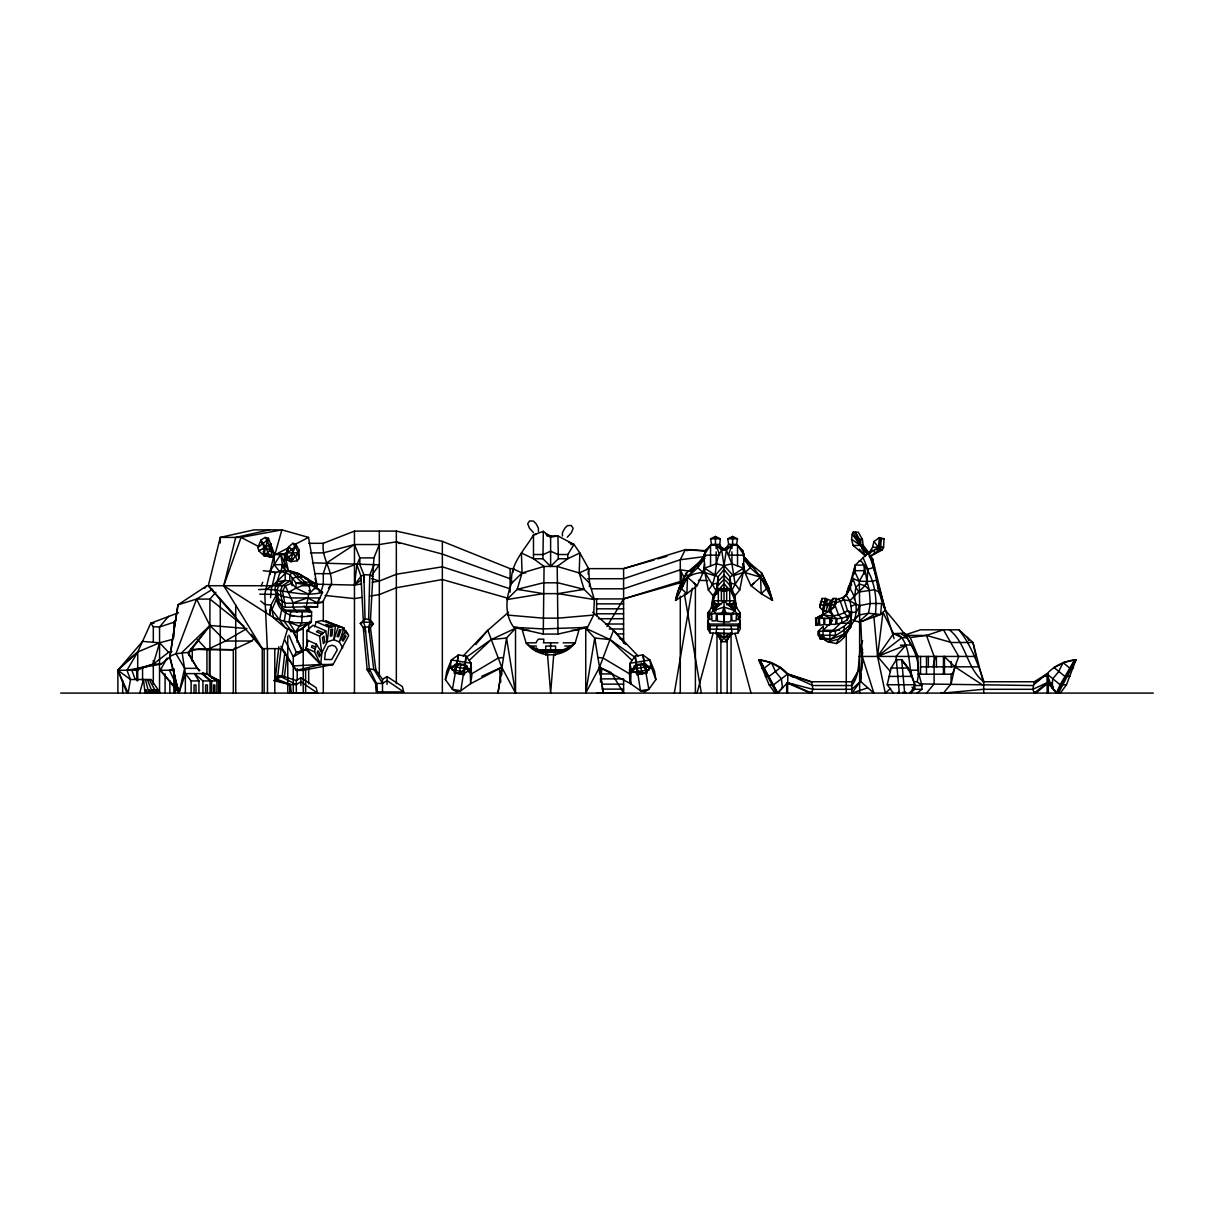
<?xml version="1.0" encoding="UTF-8"?>
<svg xmlns="http://www.w3.org/2000/svg" width="1214" height="1214" viewBox="0 0 1214 1214"><rect width="100%" height="100%" fill="white"/><g stroke="black" fill="none" stroke-linecap="round" stroke-linejoin="round"><path stroke-width="1.5" d="M713.437 601.431L711.677 606.651C711.207 595.968 719.841 587.637 717.975 576.953L724.03 569.503L730.1 576.953L731.056 589.625M599.458 672.799L599.519 667.26L594.723 638.033L585.74 628.291L578.35 628.291M715.031 602.584L707.701 613.1L710.038 614.345L718.324 604.784L718.339 588.881L721.404 588.456L724.03 590.49L726.67 588.456L729.72 588.881L731.496 590.49L734.758 600.748L733.893 603.707L726.488 604.784M818.403 618.305L818.008 625.286L815.762 625.286L815.929 618.548C823.244 613.04 838.055 610.354 836.279 598.441L833.138 598.441L827.614 604.906L826.051 611.173M270.297 574.465L270.297 571.157L274.136 564.677L274.303 553.69L268.431 538.257L265.138 537.438L260.995 540.048L257.808 547.408L258.87 550.928L264.091 555.693L274.258 557.15M315.974 588.456L314.547 585.725L322.454 592.386L317.613 602.872L285.533 603.267L278.704 599.094L276.534 599.094L282.331 606.211L285.533 607.303L306.262 606.772L308.735 594.192L314.73 588.153L314.73 583.084L309.813 581.946C301.998 574.161 291.618 569.017 280.328 571.157L274.713 589.64L276.655 594.45L276.534 599.094L271.906 609.625L273.636 618.032L285.669 628.139L291.694 630.203M629.55 676.972L630.658 683.71L631.052 669.369L630.051 663.254L635.165 656.152L642.798 654.892L649.915 660.006L654.498 671.175L655.864 679.567L648.837 689.355L644.907 691.707L640.431 690.736L630.658 683.71L599.246 667.26L603.282 693.088L599.519 667.26L613.48 630.324L592.69 612.22M787.567 693.088L787.825 673.861C780.268 665.606 769.63 661.008 758.659 659.688L769.099 684.742L774.957 693.088M511.701 583.19L522.066 572.962L544.069 566.437L557.196 566.437L567.773 558.759L579.867 552.962L588.638 568.668L589.564 583.19L594.374 599.579L558 593.631L543.265 593.631L506.891 599.579L517.21 589.336L522.066 572.962L521.398 552.962L533.492 558.759L542.916 558.759L550.625 566.437L558.349 558.759L557.939 535.951L550.625 537.149L543.326 531.322L533.492 534.888C524.6 550.17 509.577 564.1 511.701 583.19C505.813 597.409 504.25 614.33 513.78 627.365L543.265 634.072L558 634.072L587.485 627.365L593.631 615.073L594.374 599.579L584.055 589.336L579.199 572.962L579.867 552.962L574.025 544.464L557.939 535.951L546.983 535.951M862.623 640.688C856.629 655.272 861.94 672.161 851.879 685.531L812.879 685.531L786.93 673.861L779.783 667.472L770.541 662.616L758.659 659.688L776.505 693.088M862.532 649.095L860.498 681.358L851.879 693.088L851.879 681.752L858.632 670.189L861.697 670.189L862.608 661.584M589.412 586.635L589.564 583.19L579.199 572.962L557.196 566.437L558 634.072M292.938 630.87L295.397 632.206L311.315 622.296L311.603 611.795L307.354 607.531L307.354 610.217L309.646 612.326M269.933 609.883L269.66 615.134C281.724 622.919 297.111 623.586 311.315 622.296L309.98 621.356M270.555 597.667L271.253 589.64L275.35 572.917L280.328 571.157L289.812 574.632L296.034 583.084L312.226 585.74L322.454 592.386C300.996 598.107 280.085 587.485 258.597 589.64M382.501 691.919L382.501 679.37L375.885 670.067L370.452 627.684L373.396 623.814L370.452 619.793L373.912 557.909L379.314 544.54L396.341 541.823L442.351 554.085L510.108 578.729M733.484 614.345L717.034 614.39L712.83 610.733L713.316 596.074L716.897 591.916M715.046 595.012L712.481 594.966L708.323 590.004C718.825 579.306 712.785 562.128 721.708 550.185L731.921 545.207L737.52 545.207L742.513 550.185L744.091 555.147L743.18 572.522L739.736 590.004L735.578 594.966L732.421 593.267M284.425 569.624L284.531 553.69L286.595 552.431L288.886 546.695L292.923 543.28L296.11 544.752L298.887 549.79L299.266 558.41L297.157 560.807L290.965 561.566L286.018 559.29L290.965 561.566L298.113 552.765L298.887 549.79M894.096 638.61C885.279 611.158 878.01 583.342 870.484 555.587M866.917 584.207L867.813 569.184L863.033 557.56M862.562 652.692L862.259 656.44L873.852 693.088L860.498 681.358L861.287 673.907M464.188 675.045L466.1 656.152L458.452 654.892L451.35 660.006L446.767 671.175L445.386 679.567L452.427 689.355L456.358 691.707L460.834 690.736L470.607 683.71L502.019 667.26L497.983 693.088L506.526 638.033L515.525 628.291L522.915 628.291M553.781 654.058L550.625 693.088L547.484 654.058M821.225 635.089L822.819 638.261L828.13 641.933L838.464 639.247L845.399 633.465L850.771 627.077C850.65 616.439 854.125 603.601 845.809 595.133L849.997 588.653L855.248 565.087L867.266 553.918L869.892 553.918L863.169 545.45L862.304 539.198L858.268 532.142L853.123 532.142L852.213 534.251L851.575 539.198L853.123 545.45L865.415 555.936L867.266 553.918L863.169 545.45L853.123 545.45M983.704 693.088L983.704 681.752C966.344 668.155 966.875 643.648 949.363 629.808M302.286 611.795L301.725 622.782L295.397 632.206L285.669 628.139L271.906 609.625L270.934 605.133L276.655 594.45L278.704 594.177M917.147 693.088L921.896 689.309L921.896 685.531L917.147 681.752C924.173 653.162 901.82 630.203 885.309 610.187C877.206 592.584 877.054 571.794 868.405 553.918L872.532 547.332L873.959 541.505L879.406 537.605L884.05 538.773L883.58 547.332L882.274 549.927L869.406 556.816L879.406 549.927L880.711 547.332L881.182 538.773L879.406 537.605L878.496 547.332L879.406 549.927L882.274 549.927L882.274 547.332M291.239 693.088L290.328 684.575L276.731 680.386L274.288 680.72L275.502 676.714L282.179 676.001L296.322 680.523L300.875 677.731L316.156 687.685L317.507 693.088L300.875 681.782L296.322 684.575L289.402 684.575L274.288 680.72L276.731 679.066L277.733 676.001L281.117 648.23L296.353 670.416L320.754 664.483L321.816 652.874L319.586 636.151L325.762 630.855L313.015 625.256L306.839 630.552L306.869 646.318L307.825 640.4L316.384 644.148L321.816 652.874L327.173 641.948L328.948 627.335L335.352 626.075L322.59 620.521L316.186 621.75L314.714 626.864M588.122 574.146L588.638 568.668L579.199 572.962M542.916 558.759L543.326 531.322M335.352 626.105L333.88 639.672L327.173 641.948L325.762 630.855M600.429 682.01L601.81 669.096M826.142 600.763L821.741 618.305L815.626 618.305L815.762 625.286M278.825 646.774L275.502 676.714L276.322 679.157M854.428 620.87L858.814 621.78L863.033 620.931L875.446 613.889C877.373 597.349 874.171 578.577 864.231 565.087L855.248 565.087L848.313 590.05L850.24 583.069M284.895 651.933L282.179 676.001L276.731 679.066L290.328 684.575L290.328 693.088L317.507 693.088M316.277 584.177L354.458 585.087L356.886 564.813L359.86 557.909L354.458 544.54L323.303 552.886L310.511 552.886M287.126 654.255L284.395 676.714L277.733 676.001L274.288 680.72L276.731 679.719M717.929 585.634L724.03 579.351C733.514 586.726 736.443 599.321 735.229 610.733L731.025 614.39L731.025 620.597L729.326 621.947L724.303 621.947L724.303 614.39M890.666 688.399L885.309 693.088L877.54 656.44L882.973 612.357L893.55 633.587L901.82 637.699L906.297 637.699L900.834 633.404M268.84 551.52L270.054 550.458L270.859 543.948L258.87 550.928L260.206 550.139M261.526 542.673L260.995 540.048L265.441 547.104L274.303 553.69L264.789 594.177L267.338 648.64M738.886 613.889C741.056 620.46 734.88 622.054 737.11 614.345M730.327 588.031L731.025 583.281L735.123 584.131L739.736 590.004M724.03 624.072L724.03 565.557L726.367 550.185L731.921 545.207L731.921 548.531M190.735 649.141L206.941 649.748L225.516 641.022L246.912 628.548L209.916 625.468L182.07 652.373L185.363 673.603L178.944 693.088L169.869 657.715L177.988 604.8L206.941 585.725L204.483 588.38M271.056 550.519L270.859 543.948L272.118 552.158L270.236 556.983L264.091 555.693L265.441 547.104L268.431 538.257M471.442 678.656L471.214 663.254L466.1 656.152L460.834 690.736L452.427 689.355L458.452 654.892L455.174 672.541L463.581 673.922L464.962 665.515L456.555 664.134L450.955 668.155M459.287 673.831L460.759 664.832M611.188 672.526L599.519 667.26L585.74 693.088L594.723 638.033L609.989 639.55L635.65 657.73M722.178 548.303L719.416 544.388L711.48 544.388L710.554 538.788L715.456 536.451L720.342 538.788L719.416 547.651M728.658 544.388L727.717 538.788L732.619 536.451L737.52 538.788L736.579 544.388L728.658 544.388L725.881 548.303M674.331 693.088L692.253 588.259M704.53 558.137L686.487 572.887L679.354 587.758L675.545 600.399L686.866 593.676L697.124 585.679L703.118 572.568L704.621 563.918M705.076 552.886L705.562 550.185L710.554 545.207L716.154 545.207L726.367 550.185L731.921 563.827L735.123 584.131L731.708 590.748M739.038 616.833L740.358 624.072L738.036 629.201L710.038 629.201L707.701 624.072L709.704 613.207M739.584 618.047L740.358 628.731L738.036 632.934L732.194 633.875L710.038 632.934L707.701 628.731L708.369 625.286M289.554 558.137L290.965 561.566L292.62 553.068L296.11 544.752M850.316 626.105L851.53 612.281L847.569 610.703L844.185 599.898L842.486 597.743L835.186 600.05M281.284 554.206L284.531 553.69L288.537 571.157L280.722 554.555L274.303 553.69L280.722 554.555L282.452 564.161L280.677 572.917L274.136 564.677L280.722 554.555L286.974 553.781L288.886 546.695L291.967 549.851L293.591 554.722M1060.338 693.088L1066.469 684.742L1076.044 659.688C1065.042 660.826 1054.389 665.576 1046.893 673.861L1052.174 687.913L1053.388 687.913L1048.365 682.723L1047.136 682.723L1032.795 689.309L983.386 689.309L943.445 693.088L951.093 683.922L954.902 666.835L958.726 656.44L943.445 629.808L926.479 635.423L910.257 637.532L904.476 633.313L893.55 633.587L877.54 656.44L890.454 671.661M243.953 626.196L209.916 599.094L196.562 599.094L175.939 653.709L184.665 668.353L178.944 693.088L169.839 656.379L177.988 604.8L196.562 599.094L212.647 589.185M707.701 628.731L707.701 621.371L709.644 613.055M893.352 693.088L887.222 684.742L891.122 668.034L896.342 659.688L901.683 659.688L908.193 668.034L914.886 684.742L910.409 693.088M307.825 640.4L305.746 649.444L293.272 656.88L293.272 693.088M342.409 629.231L345.611 630.627L348.737 635.514L333.091 664.483L320.754 664.483L314.532 651.857L316.384 644.148M933.02 666.835L935.524 656.44M738.552 619.671L738.765 618.806M454.248 673.421L456.555 664.134L465.114 664.286L469.955 671.023M836.886 618.503L836.886 624.042L841.757 622.858L841.757 618.26L838.495 614.754L835.202 605.786L828.57 611.173L823.547 611.173L819.951 607.425L819.784 604.906L822.181 598.441L825.308 598.441L832.212 600.991L827.614 604.906L827.614 606.712M819.951 607.425L822.181 598.441M822.439 610.02L825.308 598.441L827.705 600.915M831.165 600.763L828.57 611.173L836.203 618.548C841.894 618.745 848.191 617.289 851.53 612.281L856.31 612.281L859.633 605.604L859.3 581.324L854.292 570.671M830.255 610.02L833.138 598.441M836.279 598.441L834.033 607.425L835.444 604.906L819.784 604.906M690.462 571.399L704.833 555.845L687.488 577.196L675.545 600.399C678.216 584.799 685.652 573.251 703.118 572.568L704.499 567.166M308.113 615.847L311.603 615.847C297.354 618.108 279.69 616.484 276.534 599.094L282.149 607.531L285.927 610.688L290.662 611.795L288.962 622.296L295.397 632.206L301.618 629.322L306.398 624.77M851.667 584.829L848.798 585.649L846.173 594.951M697.033 693.088L713.119 633.283M293.348 558.926L291.375 559.426L288.446 557.727L286.974 553.781L288.886 546.695L286.534 552.37M279.706 619.186L282.149 607.531M879.437 594.025L877.297 584.541M139.671 693.088L143.48 679.506L145.058 693.088M274.789 554.919L281.891 529.865L308.538 537.407L317.051 585.725L315.079 588.79M137.076 680.796L136.59 670.265L153.313 664.104L159.55 642.813L172.115 639.475M188.625 655.226L189.672 651.69M318.963 598.608L317.886 602.22L322.742 602.22L331.452 584.177C332.424 569.761 321.3 557.712 323.303 543.311L354.458 531.11L396.341 531.079L442.351 541.368L510.108 568.638L513.886 568.638M321.133 591.4L323.303 584.177L323.303 573.661L326.794 562.841L354.458 544.54L379.314 544.54M733.863 603.707L726.898 603.707L729.751 604.784L733.893 603.707L734.758 600.748L713.301 600.748L714.181 603.707L718.324 604.784L721.177 603.707L724.03 600.748L738.036 614.345L740.358 613.1L733.044 602.584M287.566 629.11L281.542 648.64L262.376 648.64L208.307 585.725L220.28 537.407L254.014 529.865L281.891 529.865L241.07 537.407L220.28 537.407L220.28 542.977M708.323 590.004L704.879 572.522L703.983 555.147L705.562 550.185M369.284 632.403L368.646 626.849L370.133 622.296L368.646 618.943L369.8 574.935L373.912 564.813M846.431 594.89L852.956 578.441L859.3 581.324L872.198 581.324L876.994 580.08L879.194 592.356M770.541 662.616L771.421 662.616L775.67 671.934L781.437 678.929L782.484 687.913L777.795 693.088L759.539 659.688L777.385 693.088L787.567 682.723L811.635 693.088L812.879 689.309L811.635 681.752L787.825 673.861L773.697 684.742L769.099 684.742M823.547 611.173L821.908 616.12L823.426 612.979M345.611 630.627L339.298 641.948L344.078 628.048L325.656 620.931L338.403 626.53L333.88 639.672L339.298 641.948L342.712 647.775M711.207 607.986L712.967 602.872M841.757 622.858L847.281 619.929L851.53 612.281L850.938 623.252C845.035 631.644 834.762 634.3 828.13 641.933L836.476 643.572C847.873 637.532 849.876 623.419 858.799 614.982L859.633 605.604L870.271 603.51L881.576 603.495L880.62 614.512L863.033 620.931M445.386 679.567L450.348 666.122L451.35 660.006L471.214 663.254L470.213 669.369L470.607 683.71L471.882 673.724L498.256 658.018L503.34 657.518M743.545 558.137L761.588 572.887L767.582 585.998L766.55 588.79L761.193 593.676L750.95 585.679L744.941 572.568L742.634 563.554M293.151 606.924L293.151 602.872L288.295 592.386L296.034 588.153L296.034 583.084L309.813 581.946L309.039 585.725L310.116 590.581L308.735 594.192L296.034 588.153L289.812 581.051L285.214 580.444L276.655 581.809L272.558 585.725L265.396 589.64M843.518 638.23L846.932 630.081M819.025 623.404L816.688 625.028L815.626 618.305L823.183 614.496C831.453 617.213 840.437 615.559 847.569 610.703L850.119 613.965L850.119 616.135M709.325 613.146L707.914 616.636L707.914 612.949M1066.469 684.742L1060.11 684.742L1046.893 673.861L1034.343 681.752L1032.795 689.309L1034.343 693.088L1047.136 682.723L1046.893 673.861L1048.122 673.861L1048.365 693.088M952.337 673.937L955.919 665.226M261.222 585.725L262.725 582.295M858.814 561.217L861.212 561.217L864.231 565.087L866.917 581.324L865.021 585.649L849.709 600.793L844.185 599.898L834.322 603.404M728.552 637.107L726.503 641.72L721.556 641.72L716.867 633.283M836.476 643.572L838.464 639.247L850.771 627.077L848.859 627.077M1058.426 693.088L1076.044 659.688L1063.085 662.616L1058.456 671.934L1052.675 678.929L1052.174 687.913L1056.408 693.088L1060.11 684.742L1074.815 659.688L1057.197 693.088L1047.136 682.723L1047.136 693.088M854.049 574.222L854.049 570.671L855.46 567.879M731.192 633.283L726.503 641.72L724.03 637.426L717.034 632.934L715.881 633.875L717.034 625.696M738.036 632.934L738.036 625.696L740.358 621.371M859.3 581.324L865.157 570.671L854.049 570.671M842.562 599.579L845.809 595.133L842.486 597.743M846.568 594.86L849.997 588.653C856.174 597.622 857.828 609.625 854.444 619.959L851.56 619.959M167.107 658.079L160.294 670.265L179.08 693.088M731.025 625.696L732.194 633.875L731.025 632.934L724.03 637.426L721.556 641.72L718.84 635.575L718.476 636.348L724.03 637.426L729.584 636.348L730.874 632.722M171.933 651.554L168.609 652.328L159.55 642.813L142.569 641.402L117.879 670.265L128.107 693.088L130.49 679.506L126.969 670.265L137.713 651.979L150.794 623.207L178.564 612.721M722.163 590.945L724.03 587.804L726.716 589.867M606.97 626.5L623.601 598.897L683.558 580.444M631.978 672.662L636.303 665.515L635.165 656.152L640.431 690.736L648.837 689.355L642.798 654.892L647.016 673.421M558.349 558.759L567.773 558.759L567.773 554.525L574.025 544.464L568.85 542.415M850.088 587.227L847.114 592.022L850.817 588.031M680.493 585.998L681.509 588.79L686.866 593.676L687.488 577.196L686.487 572.887L682.814 580.914L682.905 586.104L680.493 585.998L679.354 587.758L683.33 582.599M698.414 564.525L695.607 566.65L696.745 564.889L697.777 567.682L703.118 572.568M724.91 591.157L726.67 588.456L726.67 600.748M735.123 584.131L743.18 572.522L733.286 575.74L724.03 565.557L721.708 550.185L716.154 545.207L719.674 555.147L703.983 555.147L710.554 545.207L710.554 565.952M290.965 561.566L292.741 558.926M536.451 641.842L538.348 639.141L543.751 639.141L543.751 641.842M371.909 575.117L379.314 564.813L312.423 562.841M632.282 671.099L636.303 665.515L644.71 664.134L650.294 668.155M361.56 583.934L354.458 585.087L360.968 576.195L363.897 574.723L369.8 574.935L372.728 576.589M328.402 588.335L331.452 584.177M721.814 590.823L724.03 587.804L726.245 590.823M197.351 639.459L206.941 649.748L233.316 649.748L251.875 641.022L253.938 638.245M704.818 558.334L697.777 567.682L687.488 577.196L697.124 585.679L694.165 583.297M382.501 679.37L387.054 676.562L402.335 686.532L403.685 691.919L376.492 691.919L375.581 683.421L367.189 669.87L363.244 627.486L360.285 623.45L365.035 618.852L370.452 619.793M685.409 579.897L689.522 574.556M926.479 693.088L934.112 683.922L934.112 656.44L926.479 635.423L905.325 635.423M168.609 616.272L159.55 626.985L159.55 693.088M176.318 619.443L173.905 622.266L159.55 626.985L153.313 626.712L150.794 623.207L154.041 623.207M453.975 670.113L460.015 663.011M475.721 644.528L487.785 630.324L508.56 612.22M719.265 589.154L724.03 583.631L728.795 589.154M215.91 592.235L209.916 599.094L209.916 676.183M314.593 588.456L317.051 585.725L315.003 578.562M730.767 589.185L730.1 576.953L743.408 568.167L731.921 563.827L724.03 565.557L714.788 575.74L704.879 572.522L717.216 592.402M459.56 674.347L467.178 666M872.062 549.927L868.405 553.918L878.496 547.332L881.182 538.773L884.05 538.773M1045.74 676.456L1048.122 673.861L1043.539 676.82M832.47 620.506L829.936 623.252L829.936 619.732M233.316 693.088L233.316 649.748L235.713 647.183M703.983 555.147L704.833 554.252M839.678 630.309L823.259 630.309L828.813 624.421M451.471 668.186L455.371 664.119M463.141 656.015L487.785 630.324L501.746 667.26L515.525 693.088L515.525 628.291L491.275 639.55L465.615 657.73M844.261 626.257L835.353 631.25L818.524 631.159L818.524 635.21L820.269 639.034L824.625 638.261L831.378 639.141L844.094 634.148L844.261 626.257L850.938 619.732M730.631 546.421L732.619 544.388L732.619 536.451M296.034 588.153L301.907 585.74L309.039 585.725L314.73 583.084L297.202 572.871L292.574 572.871L287.627 571.157L276.655 581.809L276.655 584.42M176.394 619.777L173.905 622.266L173.905 637.138M729.735 547.377L731.921 545.207L728.385 555.147L744.091 555.147L737.52 545.207L737.52 565.952M835.353 631.25L835.353 635.301L818.175 635.301L818.175 631.25L823.259 626.257L823.259 630.309M855.293 618.321L858.799 614.982L868.48 613.267L880.62 614.512L885.309 610.187L872.517 558.895L870.772 555.572M529.334 630.294L522.369 630.294L526.057 642.828C538.394 658.807 562.871 658.807 575.208 642.828L578.896 630.294L571.931 630.294M469.241 660.386L491.275 639.55L506.526 638.033L515.525 693.088M695.607 566.65L699.446 563.023M117.879 693.088L117.879 670.265L137.713 651.979L159.55 642.813M860.498 681.358L851.879 689.309L812.879 689.309L787.567 682.723M718.339 588.881L716.563 590.49L713.301 600.748L714.211 603.707L718.324 604.784L712.603 608.821M765.67 583.797L768.705 587.758L761.588 572.887L760.586 577.196L761.193 593.676L772.514 600.399L768.705 587.758L760.586 577.196L744.941 572.568L750.298 567.682L751.329 564.889L743.226 555.845L752.452 566.65L749.66 564.525M738.886 618.472L740.358 617.152L740.161 612.949L740.161 616.636M263.256 551.459L264.091 555.693L267.444 552.749M858.814 621.78L868.48 613.267L870.271 603.51L869.315 590.05L866.917 581.324M122.66 665.211L137.713 651.979L137.713 680.796M259.857 545.647L257.808 547.408L267.414 540.2L265.138 537.438M818.691 618.305L823.183 614.496L830.437 618.548L829.632 625.286L824.716 624.482L824.716 618.381M451.456 668.459L456.555 664.134M854.61 679.43L851.879 681.752L810.375 681.752L786.93 673.861L793.288 677.2M716.336 610.733L712.83 610.733L721.177 603.707L714.211 603.707M1046.893 673.861L1032.795 685.531L921.502 683.922M285.214 573.16L285.214 580.444L278.704 585.725L277.08 589.943L278.704 601.264M753.894 583.297L750.95 585.679L760.586 577.196L751.329 564.889L752.452 566.65L746.079 560.625M126.969 670.265L160.946 664.104L170.461 656.607M567.287 537.241L571.399 532.718L573.16 528.318L571.217 525.45L567.287 525.677L564.738 528.318L562.416 532.718L562.416 535.996M713.316 596.074L717.337 592.978M721.359 589.867L724.03 587.804L725.896 590.945M771.421 662.616L764.41 668.034L761.573 668.034M878.45 614.8L873.943 617.258L877.54 656.44L901.82 637.699C909.847 649.187 908.952 663.618 911.471 676.79M135.255 679.506L131.825 670.265L153.313 664.104L168.609 652.328M354.458 585.087L361.195 579.928M710.038 611.401L707.701 613.1L707.701 617.152L709.173 618.472M830.953 632.312L840.437 623.252L849.405 623.252M1035.891 681.752L1038.941 679.779M375.581 683.421L382.501 683.421L387.054 680.614L403.685 691.919M1045.239 684.605L1048.365 682.723L1035.891 693.088L1035.891 692.101M712.481 594.966L715.638 593.267M275.305 585.725L285.214 580.444M1064.314 662.616L1053.949 667.472L1064.86 676.395L1070.004 676.395M276.397 554.085L289.251 547.408M294.076 544.904L308.538 537.407M851.014 606.469L855.733 604.177L859.633 605.604L859.633 693.088M710.038 614.345C719.856 612.569 728.218 612.569 738.036 614.345M481.746 676.289L501.746 667.26L501.822 674.635M360.285 623.45L363.563 622.099L370.133 622.296L373.396 623.814L370.133 625.164M363.244 627.486L368.646 626.849L370.452 627.684M558 653.117L569.062 648.655M372.212 582.219L379.314 581.081L396.341 574.252L442.351 566.817L510.108 588.805M877.54 656.44L905.902 645.15L911.183 644.877M724.03 565.557L716.154 563.827L704.651 568.167L717.975 576.953L717.034 586.923L717.975 581.521L724.03 575.178L730.1 581.521L731.025 586.923M292.073 583.206L285.411 585.725L208.307 585.725L235.501 615.893M172.373 669.172L169.459 670.265L179.444 691.464M354.458 564.813L330.466 573.661L314.517 573.661M712.375 606.909L718.324 604.784M307.506 597.941L293.151 602.872L296.034 602.872M311.315 622.296L299.539 626.227L288.962 622.296L292.695 622.296M905.265 634.861L920.546 629.808L958.923 629.808L972.96 642.494L983.31 682.131M851.879 693.088L867.54 687.928M712.83 610.733L724.03 607.121L735.229 610.733L729.751 604.784L729.72 588.881M536.376 642.828L526.057 642.828L535.89 650.704C549.578 654.695 564.131 651.797 575.208 642.828L563.159 642.828M536.451 647.912L538.348 649.945L545.723 652.282L550.625 650.734L562.917 649.945L538.348 649.945L530.973 646.045L536.497 646.045M654.27 559.912L623.601 568.638L587.303 568.638M657.882 558.895L666.911 556.331M686.745 550.686L690.356 549.654L705.076 550.701M683.148 581.961L623.601 598.897L592.402 598.897M867.813 569.184L874.672 567.287M543.265 593.631L517.21 589.336L543.265 582.811L558 582.811L584.055 589.336L558 593.631M317.415 603.479L322.742 602.22M535.951 534.327L533.492 534.888L533.492 558.759L544.069 566.437L543.265 634.072M269.462 529.865L235.728 537.407L223.755 585.725L262.376 648.64L251.328 634.3M190.583 650.78L199.794 648.868L233.316 649.748M712.937 584.131L717.034 583.281L717.732 588.031M885.309 610.187L879.862 592.478L874.49 589.746L858.799 592.022L855.824 587.227L852.956 578.441M279.417 554.631L284.531 553.69M633.602 672.389L649.475 669.794M361.56 597.44L354.458 598.593L325.14 595.467M370.437 596.013L379.314 594.587L396.341 587.758L442.351 579.533L508.332 598.381M538.348 649.945L550.625 650.734L555.542 652.282L565.375 650.704L570.292 646.045L564.753 646.045M705.622 556.452L680.28 559.745L623.601 578.729L587.667 578.729M309.191 598.76L317.613 602.872L317.613 606.924L309.191 606.484M593.631 615.073L558 618.169L543.265 618.169L507.634 615.073M274.136 564.677L284.713 564.677L284.713 567.924M731.617 633.404L716.457 633.404M298.037 555.511L299.266 558.41L298.113 552.765L287.445 552.977L295.488 546.497L292.923 543.28M280.904 646.273L293.272 665.909L320.754 664.483L305.974 648.094L314.532 651.857M323.926 664.969L333.091 664.483L302.514 670.416L296.353 670.416L293.272 665.909M649.809 668.459L644.71 664.134L636.151 664.286L629.383 673.724L630.658 683.71M900.363 645.226L905.902 645.15L896.008 656.44L896.554 661.584M710.554 538.788L720.342 538.788M727.717 538.788L737.52 538.788M266.185 540.2L267.414 540.2L270.054 550.458M308.675 543.311L323.303 543.311M261.784 543.993L263.013 543.993L263.939 548.698L264.091 555.693M570.899 544.464L574.025 544.464M294.258 546.497L295.488 546.497L298.113 552.765M872.532 547.332L883.58 547.332M720.949 548.47L724.03 548.47L724.03 550.185M262.71 548.698L263.939 548.698M690.356 549.654L685.318 549.654L623.601 568.638L623.601 643.238M874.429 549.927L874.429 554.13M721.708 550.185L726.367 550.185M271.101 552.158L272.118 552.158M285.943 553.781L286.974 553.781M274.288 554.631L284.546 554.631M533.492 554.525L543.326 554.525L550.625 551.186L557.939 554.525L567.773 554.525M373.912 557.909L359.86 557.909L359.86 564.813L363.897 574.723L365.035 618.852L363.563 622.099L365.035 626.743L369.344 668.793L376.492 683.421L377.417 691.919M525.738 572.962L522.066 572.962L512.627 568.668L512.976 572.325M305.169 578.805L307.886 578.805L303.803 576.999L296.155 576.999L292.073 578.805L292.073 585.725M850.711 581.324L852.623 581.324M296.034 583.084L299.297 583.084M309.813 583.084L314.73 583.084M313.379 585.725L317.051 585.725M848.798 585.649L850.711 585.649M591.446 588.805L623.601 588.805L680.28 569.821L689.37 571.126M517.21 589.336L520.927 589.336M580.338 589.336L584.055 589.336M308.872 590.581L310.116 590.581M731.496 590.49L716.563 590.49L716.655 594.177M291.39 592.386L288.295 592.386L285.411 585.725L282.558 591.203L285.533 607.303M259.69 594.177L276.655 594.45M277.581 594.177L282.331 595.983M320.132 597.941L290.632 597.941L281.041 595.983L280.464 590.854L282.331 585.725L289.812 581.051L289.812 574.632L292.574 572.871L300.935 581.946L309.039 585.725L294.881 572.871L289.645 571.157M820.573 601.78L826.506 601.78M830.3 601.78L836.218 601.78M314.73 602.872L317.613 602.872M596.605 603.859L623.601 603.859M596.605 608.821L623.601 608.821M283.939 610.217L307.354 610.217L304.061 606.044M290.662 611.795L311.603 611.795M596.605 613.783L623.601 613.783M290.662 615.847L294.152 615.847M829.526 618.548L836.203 618.548L835.505 624.345L831.15 624.345L831.15 618.548M598.411 618.73L623.601 618.73M605.604 624.011L623.601 624.011M707.701 624.072L740.358 624.072M707.701 621.371L710.038 625.696L738.036 625.696M517.467 627.365L513.78 627.365L543.265 628.928L587.485 627.365L583.797 627.365M609.2 628.973L623.601 628.973M290.586 631.629L293.682 631.629L301.785 650.643M616.409 633.92L623.601 633.92M620.005 638.883L623.601 638.883M820.269 639.034L829.815 639.034L829.981 631.159M251.875 641.022L225.516 641.022L209.916 625.468L196.562 599.094M543.265 642.828L558 642.828M300.981 652.373L296.353 652.373L293.272 656.88L284.835 640.051M859.133 656.44L976.329 656.44M153.313 664.104L160.946 664.104M920.546 666.835L978.833 666.835M779.783 667.472L780.678 667.472L769.054 676.395L765.336 676.395M891.122 668.034L908.193 668.034L901.683 659.688L904.642 693.088M1073.555 668.034L1069.625 668.034L1063.085 662.616M184.665 668.353L197.002 668.353L199.915 670.447M126.969 693.088L117.879 670.265L137.713 670.265M174.239 670.265L160.294 670.265L178.959 691.661M910.333 670.189L918.179 670.189M185.363 693.088L185.363 673.603L206.501 673.603L219.658 680.933L219.658 693.088M600.202 673.922L612.812 673.922M917.905 674.195L953.263 674.195M889.164 676.395L911.547 676.395L910.834 671.934L903.641 662.616M600.202 678.884L623.601 678.884L623.601 693.088L596.605 693.088M185.363 673.603L191.114 680.933L198.929 680.933L198.929 693.088M198.929 680.933L194.377 673.603L202.935 680.933L210.068 680.933L210.068 693.088M210.068 680.933L201.979 673.603L211.631 680.933L216.866 680.933L216.866 693.088M913.702 681.752L917.147 681.752M983.704 681.752L1034.343 681.752M602.007 684.15L623.601 684.15M887.222 684.742L914.886 684.742L910.834 671.934L908.011 669.703M781.604 687.913L782.484 687.913M602.007 689.112L623.601 689.112M921.896 689.309L914.84 689.309L912.002 687.109M60.7 693.088L1153.3 693.088M284.592 557.15L285.851 557.15L287.035 559.29L287.005 556.543L285.199 555.42M306.262 606.772L317.613 606.924M821.741 618.305L830.437 618.548L833.32 616.12L829.526 608.29M698.429 580.322L707.792 580.626M264.015 552.188L264.44 553.538L273.651 555.42M263.286 570.717L277.217 572.34M705.926 551.156L685.318 549.654L680.28 559.745L680.28 588.653M597.925 657.518L603.009 658.018L629.383 673.724L630.051 663.254L649.915 660.006L650.916 666.122L655.864 679.567M702.087 572.962L705.729 573.478M940.941 692.557L944.462 693.088M451.79 669.794L464.446 671.873M267.672 556.012L272.983 557.15M319.085 591.597L322.454 592.386M336.475 625.089L335.049 624.709L341.938 627.486M338.403 626.53L344.078 628.048M926.479 635.423L951.381 642.494L972.96 642.494L975.965 656.44M786.687 693.088L786.687 682.723L793.607 684.742M301.133 615.847L302.286 616.211M371.378 578.562L379.314 581.081M270.297 571.157L275.35 572.917M735.699 606.909L729.751 604.784L735.472 608.821M211.555 677.594L220.038 680.933L220.038 693.088M211.342 677.594L219.658 680.933M532.202 648.655L543.265 653.117M786.687 682.723L810.375 693.088L810.375 692.101M332.94 626.576L325.868 624.482L331.346 626.879M344.822 632.479L347.553 633.678M316.186 621.75L328.948 627.335M323.44 632.843L317.977 630.445L316.429 631.766L321.907 634.163M306.839 630.552L319.586 636.151M315.686 647.032L312.044 645.438L311.573 647.366L315.23 648.959M546.239 533.978L550.625 535.951L550.625 566.437M680.751 585.057L682.905 586.104M396.341 541.823L399.709 543.508M281.633 677.048L296.322 684.575M375.885 670.067L369.344 668.793L367.189 669.87L369.344 671.099M258.734 546.573L241.07 537.407L223.755 585.725L269.66 615.134L270.934 605.133L264.698 604.435L260.752 601.021M849.709 600.793L855.733 604.177M546.239 534.463L550.625 537.149M823.729 639.141L826.658 641.007M983.386 685.531L954.902 666.835L944.234 656.44M851.575 539.198L860.407 545.45L867.266 553.918L861.257 545.45L859.451 539.198L855.4 532.142L865.415 555.936L859.284 549.107M206.501 673.603L216.866 680.933M202.829 672.556L205.743 674.65M117.879 670.265L130.49 679.506L151.128 679.506L160.339 693.088M732.072 594.01L734.743 596.074L736.397 606.651L735.214 603.161M533.538 532.703L529.441 528.166L527.68 523.765L529.608 520.912L533.538 521.125L536.102 523.765L538.409 528.166L538.409 531.444M287.005 556.543L288.446 557.727L292.62 553.068L295.73 556.3L297.157 560.807M297.157 612.326L292.695 607.046M897.207 633.496L901.82 637.699M632.024 660.386L609.989 639.55L585.74 628.291L585.74 693.088M320.754 664.483L305.746 649.444L296.353 652.373L288.978 635.089M869.315 590.05L865.021 585.649L859.3 584.025L855.824 587.227L854.322 599.519M717.428 546.421L715.456 544.388L715.456 536.451M638.124 656.015L613.48 630.324L625.544 644.528M645.894 664.119L649.793 668.186M744.091 555.147L742.513 550.185M634.087 666L641.705 674.347M838.297 599.063L840.3 601.355L844.291 612.782L847.281 616.424L847.281 619.929M731.177 591.916L734.743 596.074M641.25 663.011L647.29 670.113M189.232 655.332L199.187 670.978M873.959 541.505L878.496 547.332L876.827 549.927L876.827 547.332M758.553 574.556L762.62 579.837M744.258 559.669L750.298 567.682L760.586 577.196L772.514 600.399L767.582 585.998M290.085 629.322L284.213 621.356L285.927 610.688M852.213 534.251L860.407 545.45L859.451 539.198L862.304 539.198L862.304 542.324M468.968 671.099L464.962 665.515L469.287 672.662M958.923 629.808C971.139 645.013 977.665 663.557 984.008 681.752M723.149 591.157L721.404 588.456L721.404 600.748M158.913 693.088L155.969 689.673L157.957 693.088M382.501 683.421L373.684 668.929L368.646 626.849M611.871 673.588L623.601 693.088M904.476 633.313L917.905 656.44L917.905 670.189L921.896 685.531L914.84 685.531L914.84 689.309L910.257 693.088L910.257 692.071M197.002 668.353L188.231 652.373L175.939 653.709L169.839 656.379L169.869 657.715M853.123 532.142L860.407 545.45M149.216 679.506L156.515 693.088M824.625 638.261L823.031 635.089L823.031 631.037M821.028 638.261L819.435 635.089L819.435 631.037M684.468 578.228L680.28 569.821L682.48 582.735M293.318 631.583L303.075 651.827M155.089 693.088L152.585 689.567L154.132 693.088M265.441 547.104L269.038 554.495M815.702 624.482L816.096 625.286M282.452 567.666L282.452 564.161L285.654 571.157M967.376 637.365L968.818 640.537M910.257 637.532L917.905 656.44M147.304 679.506L152.706 693.088M1051.415 682.632L1053.388 687.913M356.886 564.813L360.968 576.195L363.244 619.58M825.308 598.441L827.614 604.906M151.264 693.088L149.261 689.567L150.308 693.088M724.03 587.804L725.183 591.157M735.092 602.872L736.852 607.986M293.682 631.629L294.638 634.998M734.956 633.283L751.041 693.088M145.392 679.506L148.882 693.088M147.455 693.088L145.953 689.673L146.499 693.088M281.041 595.983L282.331 602.159M282.452 564.161L283.166 567.666M862.532 653.208L860.923 645.15L862.259 656.44L860.741 620.991M874.915 571.718L872.517 558.895L873.033 562.552M265.669 609.489L266.352 613.146M743.438 563.918L744.941 572.568M684.377 593.798L701.343 693.088M644.71 664.134L646.091 672.541L637.684 673.922L636.303 665.515L637.077 675.045M640.506 664.832L641.978 673.831M499.455 669.096L500.836 682.01M289.402 684.575L290.328 693.088M365.035 626.743L365.581 632.282M896.342 659.688L899.316 693.088M363.897 574.723L364.079 582.037M1034.343 692.101L1034.343 693.088M951.275 661.63L951.275 666.835M951.093 674.195L951.093 683.922M944.462 656.44L944.462 674.331M943.445 656.44L943.445 674.195M936.419 656.44L936.419 666.835M928.361 656.44L928.361 666.835M926.479 656.44L926.479 674.195M920.546 656.44L920.546 674.195M905.598 692.101L905.598 693.088M902.988 692.101L902.988 693.088M898.421 692.101L898.421 693.088M864.231 565.087L864.231 574.222M862.304 545.45L862.304 549.441M855.248 565.087L855.248 570.671M846.279 631.659L846.279 693.088M823.896 618.366L823.896 624.482L819.678 625.286L818.98 618.305M819.465 618.503L819.465 624.042M811.635 692.101L811.635 693.088M739.736 613.434L739.736 617.698M739.63 613.495L739.63 617.805M736.579 614.36L736.048 620.84L732.103 620.87L731.572 614.39M731.921 551.839L731.921 563.827M731.071 632.57L731.071 693.088M727.156 638.306L727.156 693.088M726.367 614.39L724.03 607.121L721.708 614.39M724.03 629.216L724.03 637.426M723.756 614.39L723.756 621.947L717.52 621.173L717.034 614.39M720.904 638.291L720.904 693.088M716.988 632.57L716.988 693.088M716.503 614.39L715.972 620.87L712.026 620.84L711.495 614.36M716.154 545.207L716.154 548.531M716.154 551.839L716.154 563.827M710.964 614.345C713.134 621.978 707.049 620.475 709.173 613.889M710.038 625.696L710.038 632.934M708.445 613.495L708.445 617.805M708.323 613.434L708.323 617.714M695.394 584.89L695.394 693.088M680.28 596.195L680.28 693.088M596.605 598.897L596.605 615.695M555.542 649.945L555.542 646.045L545.723 646.045L545.723 649.945M555.542 652.282L555.542 655.241M550.625 642.828L550.625 650.734M545.723 652.282L545.723 655.241M510.108 568.638L510.108 592.174M442.351 541.368L442.351 693.088M396.341 531.079L396.341 683.679M387.054 676.562L387.054 684.393M379.314 531.11L379.314 676.001M376.492 683.421L376.492 691.919M354.458 531.11L354.458 693.042M323.303 600.793L323.303 621.522M323.303 665.181L323.303 693.088M308.675 606.56L308.675 610.354M308.675 623.48L308.675 631.083M308.675 668.626L308.675 683.74M305.609 669.536L305.609 693.088M303.212 627.775L303.212 693.088M300.935 581.946L300.935 583.084M300.875 677.731L300.875 685.546M297.202 631.022L297.202 642.312M297.202 668.641L297.202 679.916M296.322 680.523L296.322 693.088M287.764 636.318L287.764 693.088M282.331 601.932L282.331 606.211M274.789 648.64L274.789 693.088M267.475 648.003L267.475 693.088M264.136 648.64L264.136 693.088M262.27 648.443L262.27 693.088M235.728 605.24L235.728 693.088M220.28 599.003L220.28 693.088M219.248 693.088L219.248 684.984L218.975 693.088M218.55 680.933L218.55 693.088M214.908 693.088L214.908 684.984L213.603 684.984L213.603 693.088M211.631 680.933L211.631 693.088M209.415 648.322L209.415 676.304M207.397 693.088L207.397 684.984L205.606 684.984L205.606 693.088M206.941 649.748L206.941 674.24M202.935 680.933L202.935 693.088M196 693.088L196 684.984L194.043 684.984L194.043 693.088M192.267 650.264L192.267 661.433M191.114 680.933L191.114 693.088M175.286 675.227L175.286 693.088M173.905 668.838L173.905 693.088M169.839 680.796L169.839 693.088M165.074 673.785L165.074 693.088M153.313 626.712L153.313 642.297M153.313 660.462L153.313 684.028M142.569 668.079L142.569 680.584M122.66 680.796L122.66 693.088M325.261 652.798L324.639 659.506L331.771 659.506L337.325 649.854L335.352 646.501L332.226 645.18L328.341 646.501L325.261 652.798M331.058 629.429L330.329 636.166L331.923 635.863L332.666 629.11L331.058 629.429M339.601 629.611L337.082 636.485L338.509 636.819L341.043 629.945L339.601 629.611M320.284 654.558L319.403 656.85L317.082 652.464L317.962 650.75L320.284 654.558M345.125 635.165L342.105 640.157L343.076 641.053L346.005 636.227L345.125 635.165M650.916 666.122L645.802 673.239L638.169 674.483L631.052 669.369L650.916 666.122M209.916 625.468L188.276 653.709L188.231 652.373L209.916 625.468M324.821 642.039L323.334 643.678L322.423 637.608L323.956 636.197L324.821 642.039M470.213 669.369L463.095 674.483L455.462 673.239L450.348 666.122L470.213 669.369"/></g></svg>
